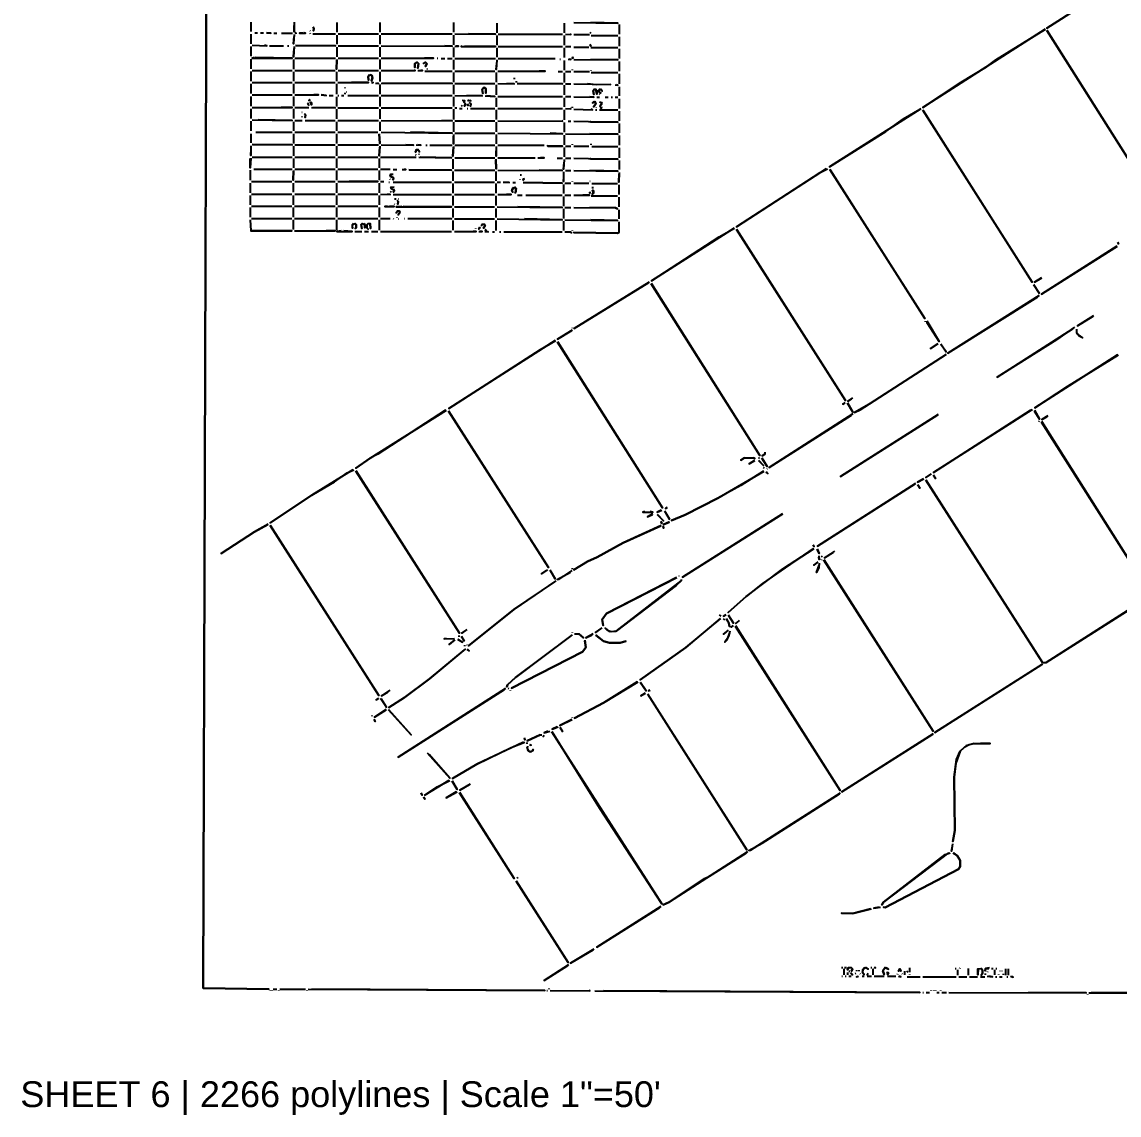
# Model space of a CAD drawing. Extents: x 0 to 16407, y 159 to 1115.
# Drawn here: x 14923 to 15519, y 162 to 755 of the extents above; entities that cross this region are included whole.
import ezdxf

# ---------------------------------------------------------------- set-up
doc = ezdxf.new("R2010")
doc.units = 0
doc.layers.add('RASTER_VECTOR_LINEWORK', color=5, linetype='CONTINUOUS')
doc.layers.add('TITLEBLOCK', color=2, linetype='CONTINUOUS')
doc.styles.get("Standard").update_dxf_attribs({"font": 'Arial'})

msp = doc.modelspace()

# ---------------------------------------------------------------- linework, layer by layer
at = {"layer": 'RASTER_VECTOR_LINEWORK'}
for points in [[(15025, 1079), (15024.5, 1078.25), (15021.75, 230.75), (15057.25, 230.25), (15021.75, 230.75), (15024.5, 1078.25), (15025, 1079), (15176.5, 1078.5), (15136.25, 1079)], [(15536.75, 788.25), (15479.5, 751.5), (15536.75, 788.25), (15537.5, 788.25)], [(15047.5, 754.75), (15047.5, 749.75)], [(15071, 754.75), (15071, 749.5), (15071, 753)], [(15079.5, 750.25), (15079.75, 750)], [(15081.25, 752.25), (15081.75, 751.25), (15081.5, 750), (15081.75, 751.25), (15081.25, 752)], [(15094.25, 754.5), (15094.25, 749.25)], [(15117.5, 754.5), (15117.5, 749.25)], [(15157.5, 754.5), (15157.5, 749.25)], [(15181, 754.25), (15181, 749)], [(15217.5, 754.25), (15217.5, 749)], [(15222.75, 754.5), (15246.75, 754.25), (15232, 754.5)], [(15247.5, 753.5), (15247.5, 748.25)], [(15478.5, 751), (15412.25, 708.5), (15433, 722.25), (15446.75, 730.5), (15451.75, 734.25), (15478.75, 751)], [(15479.5, 750.5), (15538.25, 657.5), (15479.5, 750.25)], [(15047.5, 748.25), (15047.5, 743)], [(15049.75, 749), (15051.25, 749)], [(15052.75, 749), (15054.5, 749)], [(15056, 749), (15058.5, 748.75), (15056.25, 749)], [(15060, 748.75), (15061.75, 748.75)], [(15064.25, 748.75), (15070.25, 748.75)], [(15071, 748), (15070.75, 743), (15071, 747)], [(15072.25, 749), (15071.75, 748.75), (15072.5, 749)], [(15076, 749), (15074, 748.75), (15077.25, 748.75), (15076.5, 749)], [(15079.5, 748.75), (15079.75, 748.5)], [(15081.25, 748.5), (15093.5, 748.5)], [(15094.25, 747.75), (15094.25, 742.75)], [(15095, 748.5), (15116.75, 748.5)], [(15117.5, 747.75), (15117.5, 742.75)], [(15118.25, 748.5), (15156.75, 748.5)], [(15157.5, 747.75), (15157.5, 742.5)], [(15158.25, 748.5), (15180.25, 748.25), (15165.75, 748.5)], [(15181, 747.5), (15181, 742.25)], [(15181.75, 748.25), (15216.75, 748.25)], [(15217.5, 747.5), (15217.5, 742.25)], [(15218.25, 748.25), (15221.25, 748), (15220.75, 748.25)], [(15222.75, 748), (15231.25, 748)], [(15231.5, 749.25), (15232, 748.75)], [(15232.25, 747.5), (15246.75, 747.5)], [(15247.5, 746.75), (15247.5, 741.75)], [(15047.5, 741.5), (15047.5, 736.25)], [(15048.25, 742.25), (15056.25, 742), (15055, 742.25)], [(15057.75, 742), (15065.25, 742)], [(15067.5, 742), (15068.25, 742)], [(15071, 741.5), (15070.75, 736), (15071, 740.5)], [(15071.75, 742.25), (15093.5, 742), (15072, 742)], [(15094.25, 741.25), (15094.25, 736)], [(15095, 742), (15116.75, 742)], [(15117.5, 741.25), (15117.5, 736)], [(15118.25, 742), (15156.75, 741.75), (15152.75, 742)], [(15157.5, 741), (15157.5, 735.75)], [(15158.25, 741.75), (15160.25, 741.75), (15159, 741.75)], [(15162.25, 741.75), (15161.75, 741.5), (15180.25, 741.5), (15163.75, 741.75)], [(15181, 740.75), (15181, 735.75)], [(15181.75, 741.5), (15216.75, 741.5)], [(15217.5, 740.75), (15217.5, 735.5)], [(15218.25, 741.5), (15221.25, 741.5)], [(15222.75, 741.25), (15231, 741.25)], [(15231.5, 742.75), (15232, 741.75), (15231.75, 742.5)], [(15232, 741), (15246.75, 741)], [(15247.5, 740.25), (15247.5, 735)], [(15047.5, 734.75), (15047.5, 729.5)], [(15049.5, 735.5), (15048.25, 735.25), (15070, 735.25), (15050, 735.5)], [(15070.75, 734.5), (15070.75, 729.25)], [(15071.5, 735.25), (15093.5, 735.25)], [(15094.25, 734.5), (15094, 729.25), (15094.25, 734.25)], [(15095, 735.25), (15116.75, 735.25)], [(15117.5, 734.5), (15117.5, 729.25)], [(15118.25, 735.25), (15146.75, 735.25), (15141.75, 735.25)], [(15137.5, 733), (15136.5, 732.25), (15136.5, 730.25), (15136.5, 732.25), (15137.75, 733), (15138.5, 732.25), (15138.25, 729.75), (15138.5, 732.25), (15137.75, 733)], [(15142.25, 733), (15141.25, 732.25), (15142.25, 733), (15143, 732.25), (15142.25, 730.75), (15143, 732.25)], [(15148.75, 735.25), (15149, 735.25)], [(15150.75, 735), (15152.75, 735)], [(15154.25, 735), (15156.75, 735)], [(15157.5, 734.25), (15157.5, 729)], [(15158.25, 735), (15180.25, 735)], [(15181, 734.25), (15180.75, 729), (15181, 732.25)], [(15181.75, 735), (15212.75, 735)], [(15215.25, 734.75), (15215.5, 734.75)], [(15217.5, 734), (15217.5, 728.75)], [(15219.75, 734.75), (15221.25, 734.5), (15220.25, 734.75)], [(15222.25, 735.75), (15222, 735.25), (15222.75, 735.75)], [(15222.75, 734.5), (15246.75, 734.25), (15232, 734.5)], [(15247.5, 733.5), (15247.5, 728.25)], [(15047.5, 728), (15047.5, 722.75)], [(15048.25, 728.5), (15070, 728.5)], [(15070.75, 727.75), (15070.75, 722.75)], [(15071.5, 728.5), (15093.25, 728.5)], [(15094, 727.75), (15094, 722.75)], [(15095, 728.5), (15116.75, 728.5)], [(15112, 726.25), (15111.25, 725.25), (15111.5, 723.25), (15111.25, 725.25), (15112.5, 726.25), (15113.25, 725.75), (15113.5, 724.5), (15113, 723), (15113.5, 724.5), (15113.25, 725.75), (15112.5, 726.25)], [(15117.5, 727.75), (15117.5, 722.5)], [(15118.25, 728.5), (15136.75, 728.5), (15136.25, 728.5)], [(15138.25, 728.5), (15140.75, 728.5), (15139.75, 728.5)], [(15142, 728.25), (15156.75, 728.25)], [(15143, 729.5), (15143.5, 729.5)], [(15157.5, 727.5), (15157.5, 722.25)], [(15158.25, 728.25), (15180, 728.25)], [(15180.75, 727.5), (15180.75, 722.25)], [(15181.5, 728.25), (15207.25, 728.25), (15204, 728.25)], [(15214.25, 728), (15216.75, 728)], [(15217.5, 727.25), (15217.5, 722)], [(15218.25, 728), (15221.25, 728)], [(15222, 729), (15222, 728.75)], [(15222.75, 728), (15231.25, 728)], [(15232, 728.75), (15232, 728.5)], [(15232.25, 727.5), (15246.75, 727.5)], [(15247.5, 726.75), (15247.5, 721.25)], [(15047.5, 721.25), (15047.5, 716)], [(15048.25, 722), (15070, 722)], [(15070.75, 721.25), (15070.75, 716)], [(15071.5, 722), (15093.25, 722)], [(15094, 721.25), (15094, 715.75)], [(15094.75, 722), (15111.5, 722), (15102.25, 722)], [(15113, 722), (15114, 722), (15113.25, 721.75)], [(15115.25, 721.75), (15116.75, 721.5), (15116, 721.75)], [(15117.5, 721), (15117.5, 715.75)], [(15118.25, 721.75), (15156.75, 721.5), (15119, 721.75)], [(15157.5, 720.75), (15157.5, 715.75)], [(15158.25, 721.5), (15180, 721.5)], [(15180.75, 720.75), (15180.75, 715.25)], [(15181.5, 721.5), (15190.5, 721.25), (15186.5, 721.5)], [(15190.5, 724.5), (15190.5, 723.75)], [(15191.5, 722.75), (15191.5, 722)], [(15192, 721.5), (15216.75, 721.25), (15192.5, 721.5)], [(15217.5, 720.5), (15217.5, 715.25)], [(15218.25, 721.25), (15221.25, 721.25)], [(15222.75, 721.25), (15242.75, 721), (15235, 720.75), (15230.25, 721.25)], [(15245.25, 720.75), (15246.75, 720.5), (15246, 720.75)], [(15047.5, 714.5), (15047.5, 709.25)], [(15048.25, 715.25), (15070, 715.25)], [(15070.75, 714.5), (15070.75, 709.25)], [(15071.5, 715.25), (15084.25, 715.25), (15081.75, 715.25)], [(15085.75, 715.25), (15088.5, 715), (15086, 715.25)], [(15090, 715), (15092.25, 715)], [(15094.75, 715), (15095.25, 715)], [(15096.75, 715), (15098, 715)], [(15098.5, 719.25), (15098.5, 719)], [(15098.5, 716.5), (15098.5, 715.75)], [(15099.25, 717), (15099.5, 717)], [(15100.25, 715), (15116.75, 715)], [(15118.25, 715), (15156.75, 715)], [(15158.25, 715), (15173, 714.75), (15164.75, 715)], [(15174, 719.25), (15173, 718.25), (15173.5, 716), (15173, 718.25), (15174, 719.25), (15175, 718.75), (15175, 716.25), (15175, 718.75), (15174.25, 719.25)], [(15174.75, 714.75), (15180, 714.5), (15175.5, 714.75)], [(15181.5, 714.5), (15216.75, 714.5)], [(15218.25, 714.5), (15221.25, 714.5)], [(15234, 718.5), (15233.25, 717.5), (15233.75, 715.5), (15233.25, 717.5), (15234, 718.5), (15234.75, 718.5), (15235.25, 717.75), (15235.25, 715.75), (15234.75, 718.5)], [(15237, 718.5), (15236.25, 717.5), (15237, 716.5), (15237.5, 716.5), (15236.25, 717.25), (15237, 718.5), (15238.25, 717.25), (15237.5, 718.5)], [(15236.5, 715.75), (15236.75, 715.5)], [(15247.5, 719.75), (15247.5, 714.75)], [(15048.25, 708.5), (15070, 708.5), (15064, 708.5)], [(15071.5, 708.5), (15079, 708.5)], [(15078.75, 711), (15078.5, 710.25), (15079, 709.75), (15078.5, 710.75)], [(15079.5, 712.75), (15079, 712.25), (15080, 712.75)], [(15079.75, 711.5), (15080.5, 711), (15080.5, 710), (15080, 711.5)], [(15080.5, 708.5), (15093.25, 708.25), (15081.25, 708.5)], [(15094, 714.25), (15094, 709)], [(15117.5, 714.25), (15117.5, 709)], [(15157.5, 714.25), (15157.5, 709)], [(15161.75, 709.75), (15162.25, 709.25)], [(15162.25, 712.5), (15163.5, 712.25), (15163.25, 711.25), (15164, 710.5), (15163.5, 709.25), (15164, 710.5), (15163.25, 711.25), (15163.25, 712.5)], [(15165, 710.5), (15165.5, 709.5), (15165, 709.75)], [(15165.75, 712.5), (15165.5, 712), (15165.75, 712.5), (15167, 712), (15166.5, 712.5)], [(15166, 711.25), (15167, 710.5), (15166.75, 709.25), (15167, 710.5), (15166.25, 711.25)], [(15180.75, 713.75), (15180.75, 708.75)], [(15217.5, 713.75), (15217.5, 708.75)], [(15222, 708.75), (15222, 708.25)], [(15222.75, 714.25), (15233.75, 714), (15231.5, 714.25)], [(15233.75, 711.75), (15233, 711), (15234.25, 711.75), (15234.75, 710.5), (15233.5, 708.75), (15234.75, 710.5), (15234.25, 711.75)], [(15235, 708.5), (15234.75, 708.25)], [(15235.25, 714), (15236.75, 714)], [(15236.75, 711.5), (15238, 711.25), (15237, 709.25), (15238, 710.5), (15237.75, 711.5)], [(15238.25, 708.5), (15237.25, 708.25), (15238, 708.25)], [(15239.75, 714), (15241.5, 714)], [(15243, 714), (15243.75, 714)], [(15245.25, 714), (15246.75, 714)], [(15247.5, 713.25), (15247.5, 708)], [(15047.5, 707.75), (15047.5, 702.5)], [(15070.75, 707.75), (15070.75, 702.5)], [(15075.25, 706), (15075.5, 706)], [(15075.25, 703.5), (15075.25, 703.25)], [(15076.75, 705.25), (15077.25, 704.5), (15077, 703), (15077.25, 704.5), (15076.75, 705)], [(15094, 707.5), (15094, 702.25)], [(15094.75, 708.25), (15116.75, 708.25)], [(15117.5, 707.5), (15117.5, 702.25)], [(15118.25, 708.25), (15156.75, 708.25)], [(15157.5, 707.5), (15157.5, 702)], [(15158.25, 708.25), (15159.25, 708.25)], [(15160.75, 708), (15162.25, 708)], [(15165, 708), (15165.25, 708)], [(15166.75, 708), (15180, 708)], [(15180.75, 707.25), (15180.75, 702)], [(15181.5, 708), (15216.75, 708)], [(15217.5, 707.25), (15217.5, 701.75)], [(15218.25, 708), (15221.25, 707.75), (15220.75, 708)], [(15222.75, 707.5), (15233, 707.25), (15232, 707.5)], [(15234.5, 707.25), (15235.25, 707.25)], [(15236.75, 707.25), (15246.75, 707.25)], [(15247.5, 706.5), (15247.5, 701.25)], [(15411, 707.75), (15361.5, 676.25), (15392, 695.5), (15401.75, 702.25), (15410.75, 707.5)], [(15412, 707.25), (15471.5, 613.75), (15412.5, 706.75)], [(15047.5, 701), (15047.5, 695.75)], [(15048.25, 701.75), (15070, 701.5), (15051.5, 701.75)], [(15070.75, 700.75), (15070.75, 695.75)], [(15071.5, 701.5), (15075.5, 701.5)], [(15077, 701.5), (15093.25, 701.5)], [(15094, 700.75), (15094, 695.75)], [(15094.75, 701.5), (15116.75, 701.5)], [(15117.5, 700.75), (15117.5, 695.75)], [(15118.25, 701.5), (15156.75, 701.25), (15151.25, 701.5)], [(15157.5, 700.5), (15157.5, 695.25)], [(15158.25, 701.25), (15180, 701.25)], [(15180.75, 700.5), (15180.75, 695.25)], [(15181.5, 701.25), (15216.75, 701), (15216.25, 701.25)], [(15217.5, 700.25), (15217.5, 695)], [(15219.75, 701), (15221.25, 701)], [(15222.75, 701), (15246.75, 700.5), (15232.25, 700.5), (15231.5, 701)], [(15247.5, 699.75), (15247.5, 694.75)], [(15047.5, 694.25), (15047.5, 689.25)], [(15050.25, 695), (15070, 695)], [(15070.75, 694.25), (15070.75, 689)], [(15071.5, 695), (15093.25, 695)], [(15094, 694.25), (15094, 689)], [(15094.75, 695), (15116.5, 695)], [(15117.25, 694.25), (15117.5, 689), (15117.25, 694)], [(15118.25, 695), (15156.75, 694.5), (15134.25, 695)], [(15157.5, 693.75), (15157.5, 688.75), (15157.5, 693)], [(15158.25, 694.5), (15180, 694.5)], [(15180.75, 693.75), (15180.75, 688.75)], [(15181.5, 694.5), (15216.75, 694.25), (15210, 694.5)], [(15217.5, 693.5), (15217.5, 688.25)], [(15218.25, 694.25), (15246.75, 694), (15231.5, 694.25)], [(15247.5, 693.25), (15247.5, 688)], [(15047.5, 687.75), (15047.5, 682.5), (15047.5, 684)], [(15048.25, 688.5), (15070, 688.25), (15048.5, 688.25)], [(15070.75, 687.5), (15070.75, 682.25)], [(15071.5, 688.25), (15093.25, 688.25)], [(15094, 687.5), (15094, 682.25)], [(15094.75, 688.25), (15116.75, 688.25)], [(15117.5, 687.5), (15117.25, 682.25), (15117.5, 687)], [(15118.25, 688.25), (15135.75, 688), (15131.75, 688.25)], [(15137.5, 685.75), (15137, 684.25), (15137.5, 685.75), (15138.25, 685.75), (15139, 684.5), (15138.25, 685.75)], [(15137.25, 688.25), (15139.75, 688), (15138.25, 688.25)], [(15142.5, 688), (15143.25, 688)], [(15144.75, 688), (15156.75, 688)], [(15157.5, 687.25), (15157.25, 682), (15157.5, 687)], [(15158.25, 688), (15180, 688)], [(15180.75, 687.25), (15180.75, 682), (15180.75, 685)], [(15181.5, 688), (15206.75, 688)], [(15208.25, 688), (15208.75, 687.5), (15216.75, 687.5), (15208.75, 687.5)], [(15217.5, 686.75), (15217.5, 681.75)], [(15218.25, 687.5), (15221.25, 687.5)], [(15222, 688.5), (15222, 688.25)], [(15222.75, 687.5), (15231, 687.5)], [(15232, 688.75), (15232, 688.25)], [(15232.5, 687.25), (15246.75, 687.25)], [(15247.5, 686.5), (15247.5, 681.25)], [(15047.5, 681), (15047.25, 675.75), (15047.25, 680.75)], [(15048.25, 681.5), (15070, 681.5)], [(15070.75, 680.75), (15070.75, 675.75)], [(15071.5, 681.5), (15093.25, 681.5)], [(15094, 680.75), (15094, 675.75)], [(15094.75, 681.5), (15116.5, 681.5)], [(15117.25, 680.75), (15117.25, 675.75)], [(15118, 681.5), (15137.25, 681.5)], [(15137, 683), (15137.25, 682.75)], [(15138.75, 683.25), (15138.75, 683)], [(15138.75, 681.5), (15156.5, 681.25), (15139.5, 681.5)], [(15157.25, 680.5), (15157.25, 675.25)], [(15158.25, 681.25), (15180, 681.25)], [(15180.5, 680.5), (15180.75, 675.25), (15180.5, 680)], [(15181.5, 681.25), (15201.75, 681.25)], [(15203.25, 681.25), (15206.75, 681.25), (15204.75, 681.25)], [(15213.75, 681), (15216.75, 681)], [(15217.5, 680.25), (15217.25, 675), (15217.5, 678.5)], [(15218.25, 681), (15221.25, 681)], [(15222.75, 681), (15246.75, 680.5), (15232.25, 680.5), (15231.5, 681)], [(15247.5, 679.75), (15247.5, 674.75)], [(15047.25, 674.5), (15047.25, 669)], [(15049.25, 675), (15070, 675)], [(15070.75, 674.25), (15070.5, 669), (15070.75, 674)], [(15071.5, 675), (15093.25, 675)], [(15094, 674.25), (15094, 669)], [(15094.75, 675), (15116.5, 675)], [(15117.25, 674.25), (15117.25, 669)], [(15118, 675), (15123.25, 675)], [(15124.75, 674.75), (15126.75, 674.75)], [(15129.75, 674.75), (15131.75, 674.75), (15130.75, 674.75)], [(15133.25, 674.75), (15156.5, 674.5), (15133.5, 674.5)], [(15157.25, 673.75), (15157.25, 668.75)], [(15158, 674.5), (15180, 674.5)], [(15180.5, 673.75), (15180.5, 668.75)], [(15181.5, 674.5), (15216.5, 674.25), (15204, 674.5)], [(15217.25, 673.5), (15217.25, 668.25), (15217.25, 669.5)], [(15218.25, 674.25), (15221.25, 674.25)], [(15222.75, 674.25), (15246.75, 674), (15231.5, 674.25)], [(15247.5, 673.25), (15247.25, 668), (15247.5, 672.5)], [(15359.75, 675.25), (15311, 643.75), (15356.5, 673.25), (15360.5, 675.25)], [(15361.5, 675), (15413.25, 594), (15362, 674.5)], [(15047.25, 667.5), (15047.25, 662.25)], [(15048, 668.25), (15069.75, 668.25)], [(15070.5, 667.5), (15070.5, 662.5)], [(15071.5, 668.25), (15093.25, 668.25)], [(15094, 667.5), (15094, 662.25)], [(15094.75, 668.25), (15116.5, 668.25), (15101, 668.25)], [(15117.25, 667.5), (15117.25, 662.25)], [(15118, 668.25), (15119.75, 668.25)], [(15122.5, 668), (15122.75, 668)], [(15123, 669.75), (15123.25, 669.5)], [(15123.5, 672.25), (15123.25, 671.25), (15125, 670.25), (15124.75, 669.25), (15125, 670.25), (15123.25, 671.25), (15123.5, 672.25), (15124.75, 672.25)], [(15124.75, 668), (15156.5, 668)], [(15157.25, 667.25), (15157.25, 662)], [(15158, 668), (15179.75, 668)], [(15180.5, 667.25), (15180.5, 662)], [(15181.25, 668), (15183, 668)], [(15184.5, 668), (15187.75, 667.75), (15184.75, 668)], [(15189.75, 667.75), (15191.25, 667.75)], [(15193.5, 669.5), (15193.5, 669.25)], [(15193.75, 672), (15194.5, 672)], [(15195.5, 670.25), (15195.75, 669.5), (15195.25, 669), (15195.75, 670)], [(15195.25, 667.75), (15216.5, 667.5), (15195.5, 667.75)], [(15217.25, 666.75), (15217.25, 661.75)], [(15218, 667.5), (15221.25, 667.5)], [(15222, 668.5), (15222, 668.25)], [(15222.75, 667.5), (15231, 667.5)], [(15231.5, 668.5), (15231.75, 668.5)], [(15232.5, 667.25), (15246.5, 667.25)], [(15047.25, 660.75), (15047.25, 655.75)], [(15048, 661.5), (15069.75, 661.5)], [(15070.5, 660.75), (15070.5, 655.75)], [(15071.5, 661.5), (15093.25, 661.5)], [(15094, 660.75), (15094, 655.75)], [(15094.75, 661.5), (15116.5, 661.5)], [(15117.25, 660.75), (15117.25, 655.75)], [(15118, 661.5), (15123.25, 661.25), (15121.75, 661.5)], [(15123.25, 663), (15123.75, 662.5)], [(15123.75, 665.5), (15123.5, 664.75), (15125.5, 663.25), (15125, 662.5), (15125.25, 663.75), (15124, 664.25), (15123.5, 665.25), (15125.25, 665.5)], [(15124.75, 661.25), (15156.5, 661.25)], [(15158, 661.25), (15179.75, 661.25)], [(15181.5, 661.25), (15188.75, 661.25), (15186.25, 661.25)], [(15190, 665.25), (15189.25, 663.25), (15189.75, 662.5), (15189.25, 663.25), (15189.5, 664.75), (15191, 665.25), (15191.5, 664.5), (15191, 662.25), (15191.5, 663), (15191, 665.25)], [(15192.25, 661), (15194.75, 661)], [(15196.75, 661), (15216.5, 661)], [(15218, 661), (15221.25, 661)], [(15222.75, 661), (15231.25, 661), (15227.75, 661)], [(15231.5, 662.75), (15231.5, 662), (15231.5, 662.5)], [(15232.5, 665), (15233.5, 665)], [(15232.75, 663.75), (15233.5, 663.25), (15233.5, 662), (15232.75, 661.5), (15233.5, 662), (15233, 663.75)], [(15247.25, 666.5), (15247.25, 661.25)], [(15048, 655), (15069.75, 655)], [(15071.25, 655), (15093.25, 655)], [(15094.75, 655), (15116.5, 655)], [(15121.5, 655), (15120.25, 654.75), (15125.25, 654.75), (15123, 655)], [(15125.25, 656.25), (15125.5, 656)], [(15125.5, 659), (15126.5, 659)], [(15127, 658.25), (15127.5, 657.5), (15127.25, 656), (15127.5, 657.5), (15127, 658)], [(15127.5, 659), (15127.75, 659)], [(15157.25, 660.5), (15157.25, 655.25)], [(15180.5, 660.5), (15180.5, 655.25)], [(15217.25, 660.25), (15217.25, 655)], [(15232.25, 660.5), (15246.5, 660.5)], [(15247.25, 659.75), (15247.25, 654.5)], [(15047.25, 654.25), (15047.25, 649)], [(15070.5, 654.25), (15070.5, 649)], [(15094, 654.25), (15094, 649)], [(15117.25, 654.25), (15117.25, 649)], [(15129.5, 654.75), (15126.5, 654.5), (15156.5, 654.5), (15130.25, 654.75)], [(15127.25, 652.5), (15126.5, 651.25), (15127.25, 652.5), (15128, 652.5), (15128.5, 651.5), (15127.5, 650.25), (15128.5, 651.5), (15128, 652.5)], [(15126.75, 649), (15126.75, 648.75)], [(15157.25, 653.75), (15157.25, 648.75)], [(15158, 654.5), (15179.75, 654.5)], [(15180.5, 653.75), (15180.5, 648.75)], [(15181.25, 654.5), (15216.5, 654.25), (15192.5, 654.5)], [(15217.25, 653.5), (15217.25, 648.25)], [(15218, 654.25), (15221.25, 654.25)], [(15222.75, 654.25), (15245.5, 654), (15246.5, 653.5), (15245.5, 654), (15231.5, 654.25)], [(15247.25, 653), (15247.25, 648)], [(15047.25, 647.5), (15047.5, 641.5), (15069.75, 641.5), (15047.25, 641.75)], [(15048, 648.25), (15069.75, 648.25)], [(15070.5, 647.5), (15070.5, 642.25)], [(15071.25, 648.25), (15093.25, 648.25)], [(15094, 647.5), (15094, 642)], [(15094.75, 648.25), (15116.5, 648.25)], [(15103.25, 645.5), (15102.5, 644.5), (15102.75, 643), (15102.75, 645), (15104.25, 645.5), (15104.75, 645), (15104.75, 643.25), (15104.25, 642.75), (15104.75, 643.25), (15104.75, 645), (15104.25, 645.5)], [(15108, 645.5), (15107.5, 645), (15107.75, 642.75), (15107.5, 645), (15108, 645.5), (15109.5, 645), (15109.5, 643.25), (15109.5, 645), (15109, 645.5)], [(15111.25, 645.5), (15110.5, 644.75), (15110.5, 643.25), (15111.25, 642.5), (15110.5, 643.25), (15110.5, 644.75), (15111.25, 645.5), (15112.25, 645.5), (15112.5, 642.75), (15112.25, 645.5)], [(15117.25, 647.5), (15117.25, 642)], [(15118, 648.25), (15123.25, 648.25)], [(15124.75, 648.25), (15125, 648)], [(15127.5, 648), (15127.75, 648)], [(15130.75, 648.25), (15131, 648.25)], [(15132.75, 648.25), (15156.5, 648), (15133, 648)], [(15157.25, 647.25), (15157.25, 642)], [(15158, 648), (15179.75, 648)], [(15169.5, 643), (15169.5, 642.75)], [(15171.5, 643.75), (15171.75, 643), (15171.25, 642.5), (15171.75, 643.5)], [(15173.25, 645.25), (15172.75, 644.5), (15173.25, 645.25), (15174.25, 645.25), (15174.75, 644.5), (15173.75, 643), (15174.75, 644.5), (15174.25, 645.25)], [(15180.5, 647.25), (15180.5, 641.75)], [(15181.25, 648), (15216.5, 647.5), (15196, 648)], [(15217.25, 646.75), (15217.25, 641.75)], [(15218, 647.5), (15246.5, 647.25), (15232, 647.5)], [(15247.25, 646.5), (15247.25, 640.75), (15246.75, 640.25), (15222.75, 640.75), (15246.5, 640.25), (15247.25, 640.75)], [(15309.75, 643), (15265, 614.5), (15301.75, 638.25), (15310, 643)], [(15071.25, 641.5), (15093.25, 641.5), (15088.5, 641.5)], [(15096.5, 641.5), (15094.25, 641.25), (15102.5, 641.25), (15098, 641.5)], [(15104, 641.25), (15107.75, 641.25)], [(15109.25, 641.25), (15111.5, 641.25)], [(15113, 641.25), (15116.5, 641.25)], [(15118, 641.25), (15156.5, 641.25)], [(15158, 641.25), (15169.75, 641.25), (15168.25, 641.25)], [(15171.25, 641.25), (15173, 641.25), (15171.75, 641.25)], [(15174.5, 642.25), (15175.25, 642), (15174.75, 642.25)], [(15174.5, 641.25), (15176.25, 641), (15175.25, 641.25)], [(15178.75, 641), (15179.75, 641)], [(15182.5, 641), (15183.25, 641)], [(15184.75, 641), (15216.5, 641)], [(15218, 641), (15220.75, 641), (15221.5, 640.5), (15220.75, 641)], [(15222, 641.75), (15222, 641.5)], [(15311, 642.5), (15370.25, 549.5), (15311, 642.25)], [(15517.5, 633.25), (15476.5, 607.25), (15517.75, 633.25)], [(15517.75, 635.5), (15518.25, 634.5), (15517.75, 635.25)], [(15263.75, 613.75), (15223, 588.5), (15263.5, 613.5)], [(15264.75, 613.25), (15323.75, 519.75), (15264.75, 612.75)], [(15476.5, 616), (15472.75, 613.75), (15476.75, 616)], [(15472.25, 612.5), (15475.25, 607.75), (15472.25, 612.25)], [(15475.25, 606.5), (15425.75, 575.25), (15474.5, 605.75)], [(15504.75, 595.5), (15496, 590), (15504.5, 595.25)], [(15413.5, 592.5), (15413.5, 592.25)], [(15414.25, 592.75), (15421, 581.5), (15414.5, 591.75), (15414.5, 592.5)], [(15222, 587.75), (15214, 582.75), (15221.75, 587.5)], [(15222, 589), (15222, 588.75)], [(15494.5, 589.25), (15484.75, 582.5), (15452.5, 562.25), (15493.75, 588.5)], [(15495.5, 588.25), (15495.5, 586.5), (15496.25, 585.25), (15498.75, 583.5), (15497, 584.5), (15495.5, 586.5)], [(15212.75, 582), (15155, 545.25), (15204.75, 577.25), (15213, 582)], [(15214, 581.5), (15271, 491.25), (15214, 581.25)], [(15420.25, 580.5), (15416.25, 577.75), (15420.5, 580.5)], [(15422, 580.25), (15424.75, 576), (15422, 580)], [(15424.75, 574.5), (15383, 547.5), (15375, 543), (15378.25, 544.5), (15424.5, 574.25)], [(15517.75, 574.25), (15473, 545.5), (15490.75, 557.25), (15518.25, 574.25)], [(15370, 548.25), (15368.75, 547.5), (15369.75, 548)], [(15371.25, 548.25), (15374.25, 543.25), (15371.25, 548)], [(15374, 551), (15371.5, 549.25), (15373.5, 550.5)], [(15153.25, 544.25), (15116.5, 520.5), (15112.25, 518.25), (15104.5, 512.75), (15112.25, 518.25), (15153.75, 544.25)], [(15154.75, 544), (15209, 459), (15154.75, 543.75)], [(15374.25, 542.25), (15328.75, 513.25), (15373.5, 541.5)], [(15420.5, 542), (15367.5, 508.25), (15420.25, 541.75)], [(15471.25, 544.5), (15418, 510.5), (15470.5, 544.25), (15471.75, 544.5)], [(15472.75, 544.25), (15475.5, 539.5), (15472.75, 543.75)], [(15475.25, 538.25), (15475, 538)], [(15476.5, 538.25), (15535.75, 444.75), (15476.5, 537.75)], [(15480, 541.25), (15476.75, 539.25), (15479.5, 540.75)], [(15315.5, 518.5), (15313.5, 517.25), (15315.5, 518.5), (15320.25, 518.5), (15321, 518), (15320.25, 518.5)], [(15323, 518.5), (15323.5, 518.5)], [(15324.75, 518.5), (15327.75, 513.75), (15324.75, 518.25)], [(15326.5, 521.5), (15326.5, 520.5), (15325, 519.5), (15326.5, 520.5)], [(15103, 512), (15080.75, 498.25), (15058, 483.25), (15080.75, 498.25), (15093, 505.5), (15099.75, 510.25), (15103.5, 512)], [(15320.75, 517), (15318, 515.25), (15321, 517)], [(15323, 517), (15325.75, 514.25), (15323.25, 517)], [(15325.5, 513.25), (15326, 512.75)], [(15327.75, 512.5), (15327.5, 512.25)], [(15104.5, 511.5), (15160.75, 423.25), (15104.5, 511.25)], [(15325.75, 511.25), (15313.5, 503.5), (15301, 496.5), (15283.25, 487.5), (15275.75, 484.5), (15283.25, 487.5), (15301, 496.5), (15326, 511.25)], [(15327.25, 511), (15328, 510), (15327.25, 510.75)], [(15412.5, 507), (15409.25, 505.25), (15412.75, 507)], [(15416.75, 509.75), (15413.75, 507.75), (15416.5, 509.5)], [(15413.75, 506.5), (15477, 407.5), (15413.75, 506.25)], [(15417.75, 509.25), (15419, 507.25), (15418.25, 508.75)], [(15408.25, 504.5), (15355, 470.5), (15408, 504.25)], [(15409.25, 504), (15410.5, 502), (15409.75, 503.5)], [(15261.25, 489.25), (15260.25, 489), (15265.75, 489), (15264.25, 489.25)], [(15270.25, 490), (15268, 489), (15270.5, 490)], [(15272, 489.75), (15274.75, 485.25), (15272.25, 489.5)], [(15273.5, 491.5), (15272.5, 491), (15273.25, 491.25)], [(15057, 482.5), (15049.5, 478.25), (15031.5, 466.5), (15049.5, 478.25), (15056.75, 482.25)], [(15265.75, 488), (15262.75, 486.5), (15265.5, 487.75)], [(15268, 487.75), (15271.5, 484.25), (15268.25, 487.75)], [(15270, 484), (15270.5, 482.75), (15270.25, 483.75)], [(15274.75, 483.75), (15271.5, 482.25), (15274.5, 483.5)], [(15336, 488), (15281.75, 453.75), (15336.25, 488)], [(15058, 482), (15117, 389.5), (15058, 481.75)], [(15270.25, 481.75), (15249.5, 472.25), (15235.5, 464.5), (15230.25, 462.25), (15222.75, 457.75), (15230.25, 462.25), (15235.5, 464.5), (15249.5, 472.25), (15270, 481.5)], [(15271.25, 481.5), (15271.5, 480.25), (15271.25, 481)], [(15352.5, 471.25), (15353.25, 470.25), (15352.75, 471)], [(15352.75, 469.25), (15325.25, 450.25), (15316.25, 443.25), (15306.5, 434.5), (15316.25, 443.25), (15336.25, 458.25), (15353.25, 469.25)], [(15354.75, 469), (15356, 466.5), (15354.75, 468.75)], [(15355.75, 465.25), (15356, 463.25), (15355.75, 464.5)], [(15357, 465.25), (15357.5, 464.75)], [(15364.25, 467.75), (15358.75, 464.25), (15363.75, 467.25)], [(15222, 458.5), (15222, 458)], [(15355.25, 462), (15353, 460.25), (15354.75, 461.5)], [(15356, 461.25), (15355.75, 459), (15354.5, 456.25), (15356, 460.25)], [(15357.25, 463.25), (15357, 463)], [(15358.5, 463.25), (15417.75, 370.25), (15358.5, 463)], [(15208.5, 457.75), (15205.25, 455.5), (15208.25, 457.5)], [(15209.75, 457.75), (15212.75, 452.75), (15210, 457.5)], [(15221.75, 457.25), (15214.5, 452.5), (15213.75, 452.5), (15221, 456.5)], [(15278.5, 453.5), (15240.5, 434), (15238.25, 430.75), (15238.75, 427.5), (15238.25, 430.75), (15240.5, 434), (15278.75, 453.5)], [(15281, 452.5), (15281, 451.75), (15278.25, 449.25), (15245.75, 424.5), (15243, 424), (15241, 424.75), (15239.75, 426), (15242, 424.25), (15245.75, 424.5), (15281, 451.75)], [(15279.75, 454.5), (15279.75, 454.25)], [(15213, 451.75), (15190.25, 436.25), (15165.75, 416.5), (15190.25, 436.25), (15212.5, 451.25)], [(15536, 443.75), (15479, 407.5), (15477.75, 407.25), (15479, 407.5), (15535.5, 443.25)], [(15302.25, 431.25), (15283.5, 415.5), (15258.75, 398), (15283.5, 415.5), (15302.5, 431.25)], [(15301.75, 433.25), (15302.5, 432.5)], [(15303.75, 431.25), (15304.5, 430.5)], [(15305.25, 433.5), (15304, 432.5), (15305.5, 433.5)], [(15305.5, 431.25), (15307, 428.75), (15307.25, 427), (15307, 428.75), (15305.5, 431)], [(15306.5, 433.25), (15309.5, 428.75), (15307, 432.75)], [(15312.5, 430.25), (15310.75, 428.5), (15312.5, 430)], [(15164.75, 425.25), (15162, 423.25), (15165, 425.25)], [(15222, 423.75), (15222, 423.5)], [(15223.25, 423), (15225.5, 423), (15228, 420.75), (15225.5, 423)], [(15233.25, 423), (15229.25, 420.75), (15232.75, 422.5)], [(15238, 426.25), (15234.5, 423.75), (15238.25, 426.25)], [(15306.5, 425), (15304, 422.75), (15306.75, 425)], [(15307.5, 424.5), (15306.75, 421.25), (15304.75, 418.5), (15306, 419.75), (15307.5, 423.5)], [(15309.25, 427.5), (15308.25, 426.5), (15309, 427.25)], [(15310.5, 427.5), (15367.25, 338), (15310.5, 427)], [(15153.5, 420.5), (15152.5, 420.25), (15158, 420.5)], [(15158.25, 419.75), (15155.25, 417.25), (15158, 419.5)], [(15159.75, 420), (15162.5, 418.5), (15160, 420)], [(15160.5, 422), (15160.5, 421.25)], [(15161.75, 421.75), (15163.25, 419.25), (15162, 421.5)], [(15163.5, 416.75), (15163.5, 416.25)], [(15164.5, 417.25), (15164.75, 417)], [(15222, 422.5), (15191.25, 399.25), (15186.75, 395.25), (15186.5, 394.25), (15186.75, 395.25), (15191.25, 399.25), (15221.25, 421.75)], [(15228.75, 419.5), (15229.25, 415.5), (15227.5, 413.25), (15189, 393.5), (15227.5, 413.25), (15229.25, 415.5), (15228.75, 419.25)], [(15234.5, 422.5), (15239, 419), (15242.25, 418), (15248, 418), (15251, 419), (15248, 418), (15242.25, 418), (15239, 419), (15235, 422)], [(15164, 414.75), (15144.5, 398.5), (15131, 388.5), (15122.5, 383), (15131, 388.5), (15144.5, 398.5), (15163.5, 414.25)], [(15165, 414.75), (15166, 413.75), (15165, 414.5)], [(15477, 406.5), (15418.75, 369.5), (15476.75, 406.25)], [(15185.75, 393.25), (15127.5, 356), (15185.25, 392.75)], [(15187.25, 393.5), (15187.5, 393.25)], [(15257.25, 397), (15239, 385.5), (15223.25, 377.25), (15239, 385.5), (15257.75, 397)], [(15258.75, 396.75), (15262, 392), (15259, 396.5)], [(15116.75, 388), (15115.5, 387.25), (15117, 388)], [(15118, 388), (15121.25, 383.25), (15118.5, 387.5)], [(15123, 392.5), (15118.5, 389.25), (15122, 391.5)], [(15188.25, 392.5), (15188.25, 392.25)], [(15261.5, 390.75), (15259.25, 389.25), (15261.75, 390.75)], [(15262.75, 390.5), (15316.75, 305.75), (15263, 390.25)], [(15264, 392.5), (15263.25, 392), (15264.25, 392.5)], [(15121, 382), (15114.75, 377.75), (15121, 381.75)], [(15122.25, 382), (15134.5, 368.25), (15122.25, 381.75)], [(15113.25, 378.75), (15113.25, 378.25)], [(15114.25, 376.75), (15115, 375.5), (15114.75, 376.25)], [(15221.75, 376.5), (15215.25, 373.25), (15222, 376.5)], [(15222, 377.75), (15222, 377.5)], [(15208.75, 370.25), (15206.75, 369.25), (15209.75, 370.25)], [(15210.75, 370), (15270.5, 276.5), (15237, 328.25), (15211, 369.75)], [(15213.75, 372.5), (15211, 371.25), (15214.25, 372.5)], [(15215.25, 372.25), (15216.75, 370), (15215.75, 371.75)], [(15195.5, 364.25), (15170.25, 352.25), (15157, 344.5), (15170.25, 352.25), (15188.75, 361.25), (15196.25, 364.25)], [(15196, 366.5), (15196.25, 365.5), (15196, 366.25)], [(15197.25, 364), (15197.25, 363.25)], [(15204.5, 368.25), (15197.5, 365), (15204.5, 368.25), (15205.5, 368.25)], [(15206.5, 368), (15206.25, 367.25), (15206.5, 367.75)], [(15417.75, 368.75), (15368.25, 337.25), (15417.5, 368.5)], [(15440, 363.5), (15435.75, 362.25), (15432.5, 359.25), (15430, 352.75), (15429.25, 345.25), (15429.5, 316.25), (15428.5, 310.25), (15429.5, 316.25), (15429.25, 345.25), (15430.5, 354.75), (15432.5, 359.25), (15435, 361.75), (15437.25, 363), (15440, 363.5), (15448.75, 363.5), (15443.5, 363.5)], [(15143.25, 358.5), (15155.5, 344.75), (15144.25, 357.5)], [(15197.75, 362), (15197.5, 360.75), (15198.25, 359.5), (15199.75, 359), (15200.75, 359.75), (15200.75, 360.25), (15200.25, 359.25), (15199, 359), (15198, 359.75), (15197.5, 361.75)], [(15198.75, 363), (15199.75, 362.5), (15199.25, 363)], [(15155, 343.5), (15142, 335.5), (15148.75, 340), (15155.5, 343.5)], [(15156.75, 343.25), (15159.5, 338.5), (15156.75, 343)], [(15166.5, 341.5), (15161, 338.25), (15166.25, 341.25)], [(15139.75, 336.75), (15140.5, 335.5), (15140, 336.5)], [(15141.25, 334.5), (15142, 333.25), (15141.25, 334.25)], [(15159, 337.25), (15153.5, 334), (15159.5, 337.25)], [(15160.75, 337), (15190.5, 290.25), (15160.75, 336.75)], [(15367.25, 336.5), (15318.5, 305.5), (15317.75, 305.5), (15325, 309.5), (15367, 336.25)], [(15317, 304.75), (15274.5, 277.5), (15271.25, 276), (15274.5, 277.5), (15293.75, 290.25), (15296.5, 291.5), (15316.5, 304.25)], [(15426, 304.25), (15390.75, 277.5), (15390, 276), (15390.75, 277.5), (15424.25, 303.25), (15427, 304.25)], [(15428.5, 304.25), (15430.75, 302.75), (15432.5, 300), (15432.5, 296.75), (15431.5, 295.25), (15391.75, 274.5), (15390.75, 274.75), (15391.75, 274.5), (15431.5, 295.25), (15432.5, 296.75), (15432.5, 300), (15430.75, 302.75), (15429, 304.25)], [(15428.25, 309), (15427.75, 305), (15428.25, 307.75)], [(15191.5, 289), (15219.75, 244.75), (15191.5, 288.75)], [(15192.5, 290.75), (15192, 290.25)], [(15270, 275), (15235.25, 253), (15269.5, 274.5)], [(15388.5, 274.75), (15385.5, 274.25), (15389.25, 274.75)], [(15384, 273.75), (15374.25, 271.25), (15368, 271.5), (15374.25, 271.25), (15384.25, 273.75)], [(15233.75, 252), (15221, 244.25), (15233.25, 251.5)], [(15220, 243.5), (15206.75, 235), (15219.5, 243)], [(15368, 242), (15368.75, 242)], [(15369.25, 241.25), (15369.25, 238)], [(15369.75, 242), (15370.75, 242)], [(15371.75, 242), (15371.25, 240.75), (15371.75, 242), (15373.25, 242), (15374, 241.25), (15373.5, 240), (15374, 241.25), (15373.25, 242)], [(15371.25, 239.25), (15371.25, 238)], [(15372, 240), (15372.5, 240)], [(15373, 239.25), (15374, 238), (15373.75, 238.5)], [(15375.75, 238.75), (15375.5, 238.5)], [(15376.25, 240.5), (15376.25, 240)], [(15377.5, 240.5), (15377.5, 240)], [(15378, 238.75), (15378.25, 238.5)], [(15380.75, 242), (15379.5, 240.5), (15379.5, 239.25), (15380.25, 238.25), (15379.5, 239.25), (15380, 241.25), (15381.25, 242), (15382.5, 241), (15381.25, 242)], [(15382.5, 238.75), (15382, 238), (15382.25, 238.5)], [(15384, 242), (15384.5, 242)], [(15385, 241.25), (15385, 238)], [(15385.5, 242), (15386.5, 241.75), (15386, 242)], [(15391.75, 242), (15390.5, 240.25), (15391.25, 238.25), (15390.5, 240.25), (15391.75, 242), (15393.5, 241), (15392.5, 242)], [(15392.5, 239.5), (15393.5, 239), (15393, 238.25), (15393.5, 239), (15392.75, 239.25)], [(15398.5, 238.5), (15398.25, 238.25)], [(15399.75, 241.25), (15399, 240), (15399.75, 241.25), (15400.25, 240), (15400, 241)], [(15400.75, 238.75), (15401, 238.5)], [(15402.25, 240), (15402.25, 238)], [(15403.25, 240.25), (15404, 239.5)], [(15405, 241.75), (15405, 239.5)], [(15405, 238.25), (15405, 238)], [(15429.75, 241.5), (15430.25, 241.5)], [(15431, 240.75), (15431, 237.75)], [(15432.25, 241.75), (15432, 241.5)], [(15436.75, 241.5), (15436.75, 237.75)], [(15442.25, 241.5), (15442, 238), (15442, 241.25), (15443.75, 241.5), (15444.5, 240.5), (15444.5, 238.75), (15443.75, 237.75), (15444.5, 238.75), (15444.5, 240.5), (15443.75, 241.5)], [(15448.25, 241.75), (15446.25, 241.5), (15446, 240.25), (15446.25, 241.5), (15448, 241.5)], [(15446, 238.75), (15446, 238)], [(15447.25, 239.75), (15447, 239.5)], [(15449.5, 241.5), (15450.25, 241.5)], [(15451, 240.75), (15451, 238)], [(15451.75, 241.5), (15452.25, 241.5)], [(15453.25, 238.25), (15453.25, 238)], [(15454, 240.25), (15454, 240)], [(15455, 240.25), (15455, 240)], [(15455.75, 238.5), (15455.75, 238)], [(15457, 241.25), (15457, 237.75)], [(15458.5, 241.25), (15458.5, 237.75)], [(15368.25, 237.25), (15368.5, 237.25)], [(15370, 237.25), (15370.5, 237.25)], [(15372, 237.25), (15373.25, 237.25)], [(15376.75, 237.25), (15376.25, 237), (15377.25, 237.25)], [(15379.25, 237.25), (15380.25, 237.25)], [(15382, 237.25), (15384.25, 237.25)], [(15385.75, 237.25), (15391.25, 237.25)], [(15393, 237.25), (15397.5, 237.25)], [(15399, 237.25), (15400.25, 237), (15399.25, 237.25)], [(15403.75, 237), (15410.75, 237)], [(15412.25, 237), (15430.25, 237)], [(15431.75, 237), (15436, 237)], [(15437.5, 237), (15441.75, 237)], [(15443.5, 237), (15445.75, 237)], [(15447, 237.25), (15450, 237), (15448, 237.25)], [(15451.5, 237), (15452.25, 237)], [(15453.75, 237), (15455.25, 237)], [(15457.75, 237), (15458.25, 237)], [(15459.75, 237.25), (15461.25, 236.75), (15460.5, 237.25)], [(15058, 229.5), (15058, 229.25)], [(15059, 229.5), (15059, 229.25)], [(15059.75, 230.25), (15061.75, 230.25)], [(15062.5, 229.5), (15062.5, 229.25)], [(15063.25, 230.25), (15077.25, 230.25)], [(15078, 229.5), (15078, 229.25)], [(15078.75, 230.25), (15207, 229.5), (15080.75, 230.25)], [(15208.25, 229.5), (15208.5, 229.5)], [(15209.25, 230.5), (15209.25, 230.25)], [(15210, 229.5), (15231.5, 229.25), (15231, 229.5)], [(15234.25, 229.25), (15410.5, 228.5), (15239, 229.25)], [(15412.25, 228.5), (15412.5, 228.5)], [(15414, 228.5), (15415.75, 228.5)], [(15416.5, 229.5), (15416.5, 229.25)], [(15418, 229.5), (15418, 229.25)], [(15419, 229.5), (15419, 229.25)], [(15419.75, 228.5), (15421, 228.5)], [(15421.75, 229.5), (15421.75, 229.25)], [(15422.5, 228.5), (15425, 228.5)], [(15426.25, 228.5), (15500.75, 228.25), (15469.5, 228.5)], [(15501.5, 227.5), (15501.5, 227.25)], [(15502.25, 228.25), (15601.75, 228.25), (15503.5, 228.25)]]:
    msp.add_lwpolyline(points, dxfattribs=at)

# ---------------------------------------------------------------- texts
at = {"layer": 'TITLEBLOCK'}
msp.add_text('SHEET 6 | 2266 polylines | Scale 1"=50\'', height=14, dxfattribs=at).set_placement((14922.5, 166.25))

doc.saveas('drawing.dxf')
